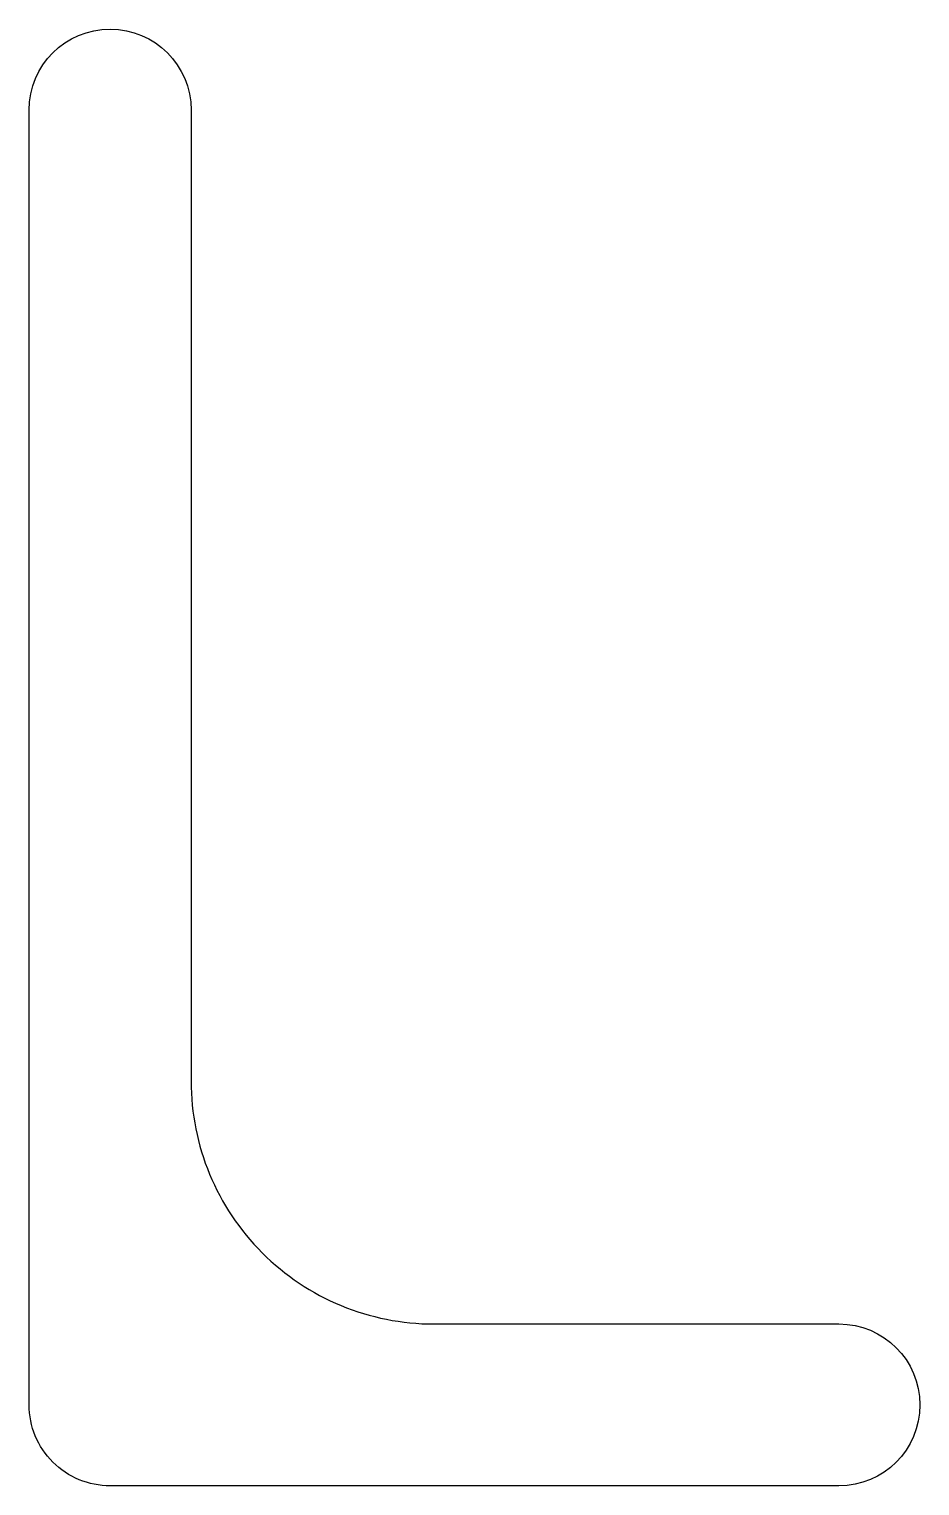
# Model space of a CAD drawing. Extents: x 258.8 to 269.8, y 243 to 261.
import ezdxf

# ---------------------------------------------------------------- set-up
doc = ezdxf.new("R2010")
doc.units = 0
doc.layers.add('ANA', color=220, linetype='CONTINUOUS')

msp = doc.modelspace()

# ---------------------------------------------------------------- linework, layer by layer
at = {"layer": 'ANA'}
msp.add_lwpolyline([(259.84, 242.978, -0.414214), (258.84, 243.978), (258.84, 259.978, -1), (260.84, 259.978), (260.84, 247.978, 0.414214), (263.84, 244.978), (268.84, 244.978, -1), (268.84, 242.978)], format="xyb", close=True, dxfattribs=at)

doc.saveas('drawing.dxf')
